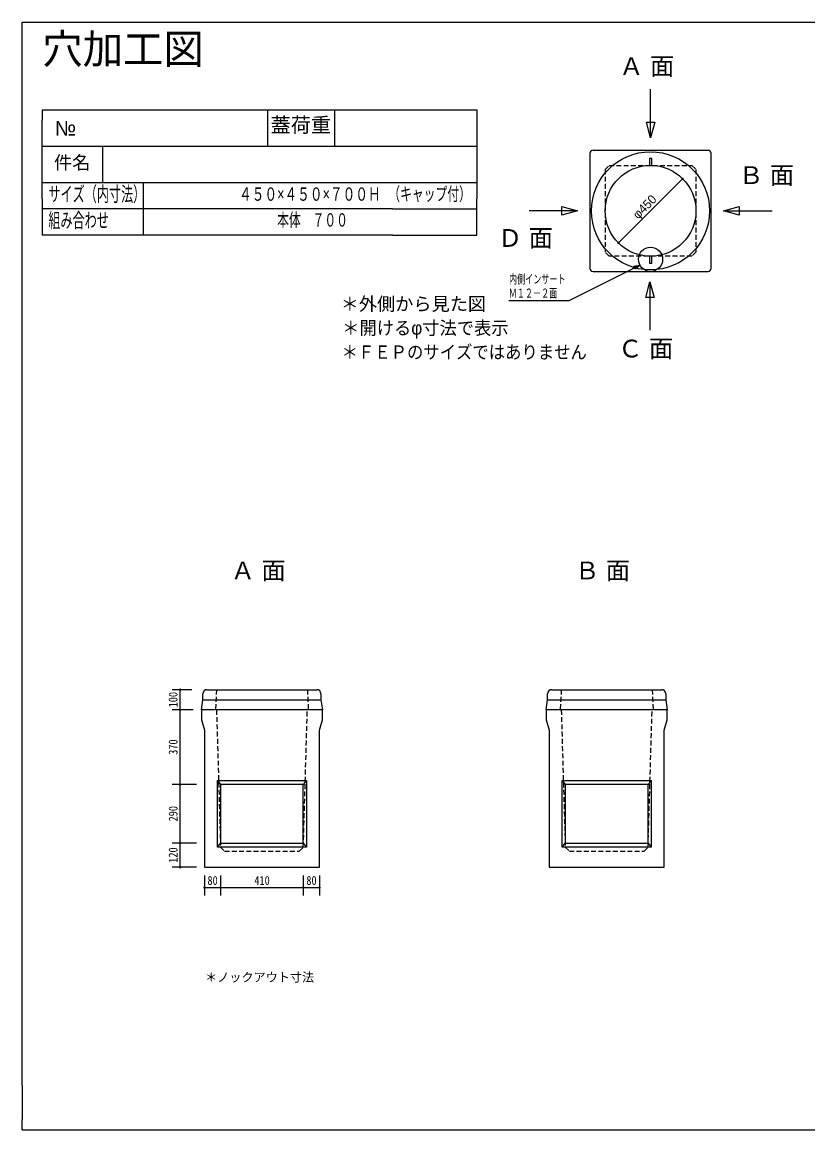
# Model space of a CAD drawing. Units: millimetres, scale not verified. Extents: x -3704 to 3796, y -2790 to 2696.
# Drawn here: x -3704 to 189, y -2790 to 2696 of the extents above; entities that cross this region are included whole.
import ezdxf
from ezdxf.enums import TextEntityAlignment as Align

# ---------------------------------------------------------------- set-up
doc = ezdxf.new("R2010")
doc.units = ezdxf.units.MM
doc.header["$LTSCALE"] = 20
doc.linetypes.add('DASHED1', pattern=[1.8, 1.2, -0.6])
doc.layers.add('0-0_レイヤ_1', color=7, linetype='Continuous')
doc.layers.add('0-9_レイヤ10', color=7, linetype='Continuous')
doc.styles.add('HG丸ｺﾞｼｯｸM-PRO', font='')
doc.styles.add('図脳フォント', font='')
doc.styles.add('図脳フォント2004', font='')
doc.styles.add('ＭＳ ゴシック', font='')
doc.styles.get('HG丸ｺﾞｼｯｸM-PRO').set_extended_font_data('HG丸ｺﾞｼｯｸM-PRO')
doc.styles.get('図脳フォント').set_extended_font_data('図脳フォント')
doc.styles.get('図脳フォント2004').set_extended_font_data('図脳フォント2004')
doc.styles.get('ＭＳ ゴシック').set_extended_font_data('MS Gothic')

msp = doc.modelspace()

# ---------------------------------------------------------------- hatches: boundary and pattern name
at = {"layer": '0-0_レイヤ_1'}
for points in [[(-425.67, 1920.98, 1), (-437.67, 1920.98, 1)], [(-743.87, 1602.78, 1), (-755.87, 1602.78, 1)]]:
    msp.add_hatch(color=256, dxfattribs=at).paths.add_polyline_path(points)
at = {"layer": '0-9_レイヤ10'}
for points in [[(-2915.12, -610, 1), (-2927.12, -610, 1)], [(-2915.12, -710, 1), (-2927.12, -710, 1)], [(-2915.12, -1080, 1), (-2927.12, -1080, 1)], [(-2915.12, -1370, 1), (-2927.12, -1370, 1)], [(-2915.12, -1490, 1), (-2927.12, -1490, 1)], [(-2795.12, -1590, 1), (-2807.12, -1590, 1)], [(-2715.12, -1590, 1), (-2727.12, -1590, 1)], [(-2305.12, -1590, 1), (-2317.12, -1590, 1)], [(-2225.12, -1590, 1), (-2237.12, -1590, 1)]]:
    msp.add_hatch(color=256, dxfattribs=at).paths.add_polyline_path(points)

# ---------------------------------------------------------------- linework, layer by layer
at = {"layer": '0-0_レイヤ_1'}
for p, q in [((-3704.12, -2568.82), (-3704.12, 2646.47)), ((-590.77, 2123.88), (-590.77, 2363.88)), ((-3604.12, 2261.49), (-1868.91, 2261.49)), ((-3604.12, 2261.49), (-3604.12, 2211.49)), ((-2157.31, 2261.49), (-2157.31, 2131.49)), ((-1868.91, 2261.49), (-1451.85, 2261.49)), ((-1451.85, 2261.49), (-1451.85, 2211.49)), ((-3604.12, 1821.49), (-3604.12, 2211.49)), ((-1451.85, 2211.49), (-1451.85, 1821.49)), ((-2157.31, 2131.49), (-2157.31, 2081.49)), ((-3604.12, 2081.49), (-1451.85, 2081.49)), ((-3305.48, 2081.49), (-3305.48, 1901.49)), ((-890.77, 2046.88), (-890.77, 1476.88)), ((-875.77, 2061.88), (-305.77, 2061.88)), ((-290.77, 1476.88), (-290.77, 2046.88)), ((-749.87, 1602.78), (-431.67, 1920.98)), ((-3102.8, 1641.49), (-3102.8, 1901.49)), ((-3604.12, 1821.49), (-3604.12, 1641.49)), ((-1451.85, 1641.49), (-1451.85, 1821.49)), ((-1868.91, 1771.49), (-3604.12, 1771.49)), ((-1868.91, 1771.49), (-1451.85, 1771.49)), ((-952.77, 1761.88), (-1192.77, 1761.88)), ((-228.77, 1761.88), (11.23, 1761.88)), ((-1868.91, 1641.49), (-3604.12, 1641.49)), ((-1868.91, 1641.49), (-1451.85, 1641.49)), ((-875.77, 1461.88), (-305.77, 1461.88)), ((-593.63, 1410.54), (-593.63, 1170.54)), ((-2808.62, -660), (-2808.62, -630)), ((-2788.62, -610), (-2243.62, -610)), ((-2223.62, -630), (-2223.62, -660)), ((-1100.62, -660), (-1100.62, -630)), ((-1080.62, -610), (-535.62, -610)), ((-515.62, -630), (-515.62, -660)), ((-2816.12, -710), (-2808.62, -660)), ((-2216.12, -710), (-2816.12, -710)), ((-2816.12, -710), (-2816.12, -760)), ((-2808.62, -660), (-2223.62, -660)), ((-2223.62, -660), (-2216.12, -710)), ((-2216.12, -760), (-2216.12, -710)), ((-1108.12, -710), (-1100.62, -660)), ((-508.12, -710), (-1108.12, -710)), ((-1108.12, -710), (-1108.12, -760)), ((-1100.62, -660), (-515.62, -660)), ((-515.62, -660), (-508.12, -710)), ((-508.12, -760), (-508.12, -710)), ((-2816.12, -760), (-2801.12, -810)), ((-2231.12, -810), (-2216.12, -760)), ((-1108.12, -760), (-1093.12, -810)), ((-523.12, -810), (-508.12, -760)), ((-2801.12, -810), (-2801.12, -1490)), ((-2231.12, -1490), (-2231.12, -810)), ((-1093.12, -810), (-1093.12, -1490)), ((-523.12, -1490), (-523.12, -810)), ((-2736.12, -1060), (-2296.12, -1060)), ((-2736.12, -1390), (-2736.12, -1060)), ((-2311.12, -1080), (-2721.12, -1080)), ((-2296.12, -1060), (-2311.12, -1080)), ((-2311.12, -1370), (-2311.12, -1080)), ((-2296.12, -1060), (-2296.12, -1390)), ((-1028.12, -1060), (-588.12, -1060)), ((-1028.12, -1390), (-1028.12, -1060)), ((-603.12, -1080), (-1013.12, -1080)), ((-588.12, -1060), (-603.12, -1080)), ((-603.12, -1370), (-603.12, -1080)), ((-588.12, -1060), (-588.12, -1390)), ((-2736.12, -1390), (-2721.71, -1370)), ((-2721.71, -1370), (-2311.12, -1370)), ((-2311.12, -1370), (-2296.12, -1390)), ((-1028.12, -1390), (-1013.71, -1370)), ((-1013.71, -1370), (-603.12, -1370)), ((-603.12, -1370), (-588.12, -1390)), ((-2296.12, -1390), (-2736.12, -1390)), ((-588.12, -1390), (-1028.12, -1390)), ((-2801.12, -1490), (-2231.12, -1490)), ((-2800.28, -1490), (-2231.82, -1490)), ((-1093.12, -1490), (-523.12, -1490)), ((-1092.28, -1490), (-523.82, -1490)), ((-3704.12, -2568.82), (-3704.12, -2740.32)), ((-3704.12, -2790.32), (-3704.12, -2740.32)), ((-3704.12, -2790.32), (-3532.94, -2790.32))]:
    msp.add_line(p, q, dxfattribs=at)
at = {"layer": '0-0_レイヤ_1', "linetype": 'DASHED1'}
for p, q in [((-815.77, 1966.88), (-815.77, 1556.88)), ((-795.77, 1536.88), (-815.77, 1556.88)), ((-2741.12, -610), (-2746.12, -710)), ((-2291.12, -610), (-2286.12, -710)), ((-1033.12, -610), (-1038.12, -710)), ((-583.12, -610), (-578.12, -710)), ((-2741.12, -710), (-2721.12, -1390)), ((-2311.12, -1390), (-2291.12, -710)), ((-1033.12, -710), (-1013.12, -1390)), ((-603.12, -1390), (-583.12, -710)), ((-2721.12, -1390), (-2701.12, -1410)), ((-2701.12, -1410), (-2331.12, -1410)), ((-2331.12, -1410), (-2311.12, -1390)), ((-1013.12, -1390), (-993.12, -1410)), ((-993.12, -1410), (-623.12, -1410)), ((-623.12, -1410), (-603.12, -1390))]:
    msp.add_line(p, q, dxfattribs=at)
at = {"layer": '0-0_レイヤ_1'}
for points in [[(-3704.12, 2646.47), (-3704.12, 2696.47), (-3532.94, 2696.47)], [(-3532.94, 2696.47), (3545.88, 2696.47), (3795.88, 2696.47)], [(-2488.3, 2261.49), (-2488.3, 2131.49), (-2488.3, 2081.49)], [(-3604.12, 1901.49), (-1868.91, 1901.49), (-1451.85, 1901.49)], [(-1293.18, 1318.39), (-993.58, 1318.39), (-643.6, 1493.44), (-666.04, 1473.53), (-672.99, 1487.42), (-643.6, 1493.44), (-680.92, 1474.77)], [(-2736.12, -1060), (-2721.12, -1080), (-2721.12, -1370)], [(-1028.12, -1060), (-1013.12, -1080), (-1013.12, -1370)], [(-3532.94, -2790.32), (3545.88, -2790.32), (3795.88, -2790.32), (3795.88, -2740.32)]]:
    msp.add_lwpolyline(points, dxfattribs=at)
for points in [[(-590.77, 2123.88), (-611.47, 2201.16), (-570.06, 2201.16)], [(-584.77, 2021.88), (-596.77, 2021.88), (-596.77, 1986.88), (-584.77, 1986.88)], [(-952.77, 1761.88), (-1030.04, 1741.18), (-1030.04, 1782.59)], [(-228.77, 1761.88), (-151.49, 1782.59), (-151.49, 1741.18)], [(-584.77, 1536.88), (-596.77, 1536.88), (-596.77, 1501.88), (-584.77, 1501.88)], [(-593.63, 1410.54), (-572.92, 1333.27), (-614.33, 1333.27)]]:
    msp.add_lwpolyline(points, close=True, dxfattribs=at)
at = {"layer": '0-0_レイヤ_1', "linetype": 'DASHED1'}
msp.add_lwpolyline([(-815.77, 1966.88), (-795.77, 1986.88), (-385.77, 1986.88), (-365.77, 1966.88), (-365.77, 1556.88), (-385.77, 1536.88), (-795.77, 1536.88)], dxfattribs=at)
at = {"layer": '0-0_レイヤ_1'}
for centre, radius in [((-590.77, 1761.88), 292.5), ((-590.77, 1761.88), 225), ((-590.77, 1521.88), 60)]:
    msp.add_circle(centre, radius, dxfattribs=at)
for centre, radius, start, end in [((-875.77, 2046.88), 15, 90, 180), ((-305.77, 2046.88), 15, 0, 90), ((-875.77, 1476.88), 15, 180, 270), ((-305.77, 1476.88), 15, 270, 360), ((-2788.62, -630), 20, 90, 180), ((-2243.62, -630), 20, 0, 90), ((-1080.62, -630), 20, 90, 180), ((-535.62, -630), 20, 0, 90)]:
    msp.add_arc(centre, radius, start, end, dxfattribs=at)
at = {"layer": '0-9_レイヤ10'}
for p, q in [((-2863.16, -610), (-2961.12, -610)), ((-2921.12, -710), (-2921.12, -610)), ((-2856.12, -710), (-2961.12, -710)), ((-2921.12, -1080), (-2921.12, -710)), ((-2841.12, -1080), (-2961.12, -1080)), ((-2921.12, -1370), (-2921.12, -1080)), ((-2841.12, -1370), (-2961.12, -1370)), ((-2921.12, -1490), (-2921.12, -1370)), ((-2841.12, -1490), (-2961.12, -1490)), ((-2801.12, -1530), (-2801.12, -1630)), ((-2721.12, -1530), (-2721.12, -1630)), ((-2311.12, -1530), (-2311.12, -1630)), ((-2231.12, -1530), (-2231.12, -1630)), ((-2801.12, -1590), (-2721.12, -1590)), ((-2721.12, -1590), (-2311.12, -1590)), ((-2311.12, -1590), (-2231.12, -1590))]:
    msp.add_line(p, q, dxfattribs=at)

# ---------------------------------------------------------------- texts
at = {"layer": '0-0_レイヤ_1', "style": 'HG丸ｺﾞｼｯｸM-PRO'}
for s, height, p in [('穴加工図', 146.6, (-3604.12, 2446.47)), ('Ａ 面', 87.98, (-745.85, 2407.99)), ('№', 73.31, (-3542.16, 2112.23)), ('蓋荷重', 73.31, (-2473.3, 2128.47)), ('件名', 65.98, (-3546.26, 1948.04)), ('Ｂ 面', 87.98, (-152.52, 1868.1)), ('Ｄ 面', 87.98, (-1346.94, 1557.03)), ('＊外側から見た図', 65.98, (-2125.77, 1248.2)), ('Ｃ 面', 87.98, (-751.24, 1009.26)), ('Ａ 面', 87.98, (-2670.67, -90)), ('Ｂ 面', 87.98, (-964.65, -90))]:
    msp.add_text(s, height=height, dxfattribs=at).set_placement(p, align=Align.BOTTOM_LEFT)
at = {"layer": '0-0_レイヤ_1'}
for s, height, style, width, p in [('サイズ（内寸法）', 73.31, 'HG丸ｺﾞｼｯｸM-PRO', 0.6, (-3574.12, 1786.49)), ('４５０×４５０×７００Ｈ', 65.98, 'HG丸ｺﾞｼｯｸM-PRO', 0.7, (-2629.7, 1792)), ('（キャップ付）', 65.98, 'HG丸ｺﾞｼｯｸM-PRO', 0.65, (-1890.19, 1792.7)), ('組み合わせ', 73.31, 'HG丸ｺﾞｼｯｸM-PRO', 0.6, (-3574.12, 1656.49)), ('本体\u3000７００', 65.98, 'HG丸ｺﾞｼｯｸM-PRO', 0.65, (-2440.84, 1664.15)), ('内側インサート', 43.99, '図脳フォント2004', 0.65, (-1291.84, 1388.39)), ('Ｍ１２－２面', 43.99, '図脳フォント2004', 0.65, (-1293.18, 1318.39)), ('＊開けるφ寸法で表示', 65.98, 'HG丸ｺﾞｼｯｸM-PRO', 0.95, (-2118.21, 1128.91)), ('＊ＦＥＰのサイズではありません', 65.98, 'HG丸ｺﾞｼｯｸM-PRO', 0.9, (-2121.35, 1009.35))]:
    msp.add_text(s, height=height, dxfattribs=dict(at, style=style, width=width)).set_placement(p, align=Align.BOTTOM_LEFT)
at = {"layer": '0-0_レイヤ_1', "style": '図脳フォント'}
msp.add_text('φ450', height=43.99, rotation=45, dxfattribs=at).set_placement((-643.8, 1708.85), align=Align.BOTTOM_LEFT)
at = {"layer": '0-9_レイヤ10', "style": 'ＭＳ ゴシック', "width": 0.85}
for s, p in [('100', (-2921.12, -697.5)), ('370', (-2921.12, -932.5)), ('290', (-2921.12, -1262.5)), ('120', (-2921.12, -1467.5))]:
    msp.add_text(s, height=43.99, rotation=90, dxfattribs=at).set_placement(p, align=Align.BOTTOM_LEFT)
for s, p in [('80', (-2786.12, -1590)), ('410', (-2553.62, -1590)), ('80', (-2296.12, -1590))]:
    msp.add_text(s, height=43.99, dxfattribs=at).set_placement(p, align=Align.BOTTOM_LEFT)
at = {"layer": '0-9_レイヤ10', "style": 'HG丸ｺﾞｼｯｸM-PRO'}
msp.add_text('＊ノックアウト寸法', height=43.99, dxfattribs=at).set_placement((-2797.61, -2070), align=Align.BOTTOM_LEFT)

doc.saveas('drawing.dxf')
